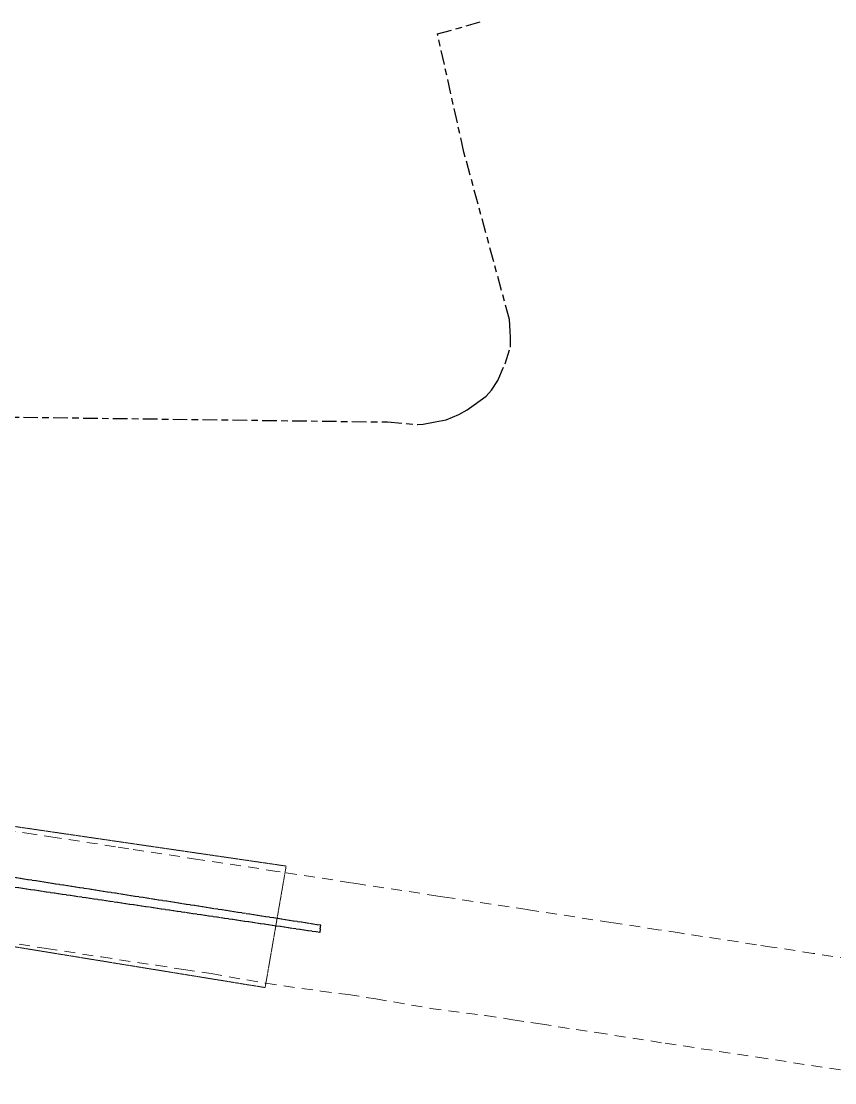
# Model space of a CAD drawing. Header units: metres. Extents: x -1 to 307109, y -2 to 6258593.
# Drawn here: x 306320 to 306543.3, y 6258301.4 to 6258592.9 of the extents above; entities that cross this region are included whole.
import ezdxf

# ---------------------------------------------------------------- set-up
doc = ezdxf.new("R2010")
doc.units = ezdxf.units.M
for name, pattern in [('Cable Exist OH', [1, 1, 0]), ('Cable Exist UG', [8.2, 4, -1.2, 1.8, -1.2]), ('Dash', [5, 3, -2]), ('HIDDEN', [0.375, 0.25, -0.125]), ('HIDDEN2', [0.1875, 0.125, -0.0625])]:
    doc.linetypes.add(name, pattern=pattern)
doc.layers.add('Cadastre Easements_SP_EXT', color=9, linetype='Continuous', lineweight=5)
doc.layers.add('Cadastre Other Property_SP_EXT', color=9, linetype='HIDDEN', lineweight=5)
doc.layers.add('Mains_HV_EXT', color=7, linetype='Continuous')
doc.layers.add('Mains_TR_EXT', color=7, linetype='Continuous')

msp = doc.modelspace()

# ---------------------------------------------------------------- linework, layer by layer
at = {"layer": 'Cadastre Easements_SP_EXT', "linetype": 'Dash'}
for points in [[(306552.74, 6258334.58), (306537.42, 6258336.92), (306526.05, 6258338.66), (306521.82, 6258339.3), (306500.72, 6258342.53), (306494.87, 6258343.42), (306481.89, 6258345.41), (306459.3, 6258348.86), (306458.86, 6258348.93), (306436.26, 6258352.38), (306434.39, 6258352.67), (306413.66, 6258355.84), (306410.47, 6258356.32), (306391.07, 6258359.29), (306390.16, 6258359.43), (306369.84, 6258362.53), (306368.47, 6258362.74), (306349.53, 6258365.64), (306345.87, 6258366.2), (306329.27, 6258368.73), (306323.28, 6258369.65), (306306.71, 6258372.18)], [(306319.38, 6258339.41), (306326.91, 6258338.26), (306341.98, 6258335.93), (306357.04, 6258333.65), (306364.58, 6258332.5), (306372.11, 6258331.35), (306387.13, 6258328.71), (306402.22, 6258326.58), (306409.77, 6258325.59), (306417.3, 6258324.44), (306432.33, 6258321.83), (306447.43, 6258319.84), (306454.97, 6258318.69), (306462.5, 6258317.54), (306477.99, 6258315.17), (306496.82, 6258312.24), (306522.14, 6258308.42), (306568.1, 6258301.39)]]:
    msp.add_lwpolyline(points, dxfattribs=at)
at = {"layer": 'Cadastre Other Property_SP_EXT', "linetype": 'HIDDEN2'}
msp.add_lwpolyline([(306223.62, 6258366.53), (306220.82, 6258354.56), (306386.96, 6258327.53), (306387.07, 6258328.25), (306392.72, 6258360.89), (306305.14, 6258373.66), (306223.62, 6258366.53)], close=True, dxfattribs=at)
at = {"layer": 'Mains_HV_EXT', "linetype": 'Cable Exist UG'}
msp.add_lwpolyline([(306271.38, 6258484.77), (306420.5, 6258482.82), (306428.81, 6258482.16), (306430.32, 6258482.21), (306433.59, 6258482.83), (306436.63, 6258483.44), (306440.14, 6258484.86), (306442.43, 6258486.2), (306444.38, 6258487.54), (306447.67, 6258489.89), (306449.06, 6258491.56), (306450.86, 6258494.19), (306452.84, 6258498.82), (306454.32, 6258503.4), (306454.35, 6258504.53), (306454.31, 6258506.1), (306454.19, 6258507.76), (306454.02, 6258510.99), (306441.52, 6258556.94), (306434.27, 6258589.35), (306446.67, 6258592.85)], dxfattribs=at)
at = {"layer": 'Mains_TR_EXT', "linetype": 'Cable Exist OH'}
for points in [[(306402.09, 6258343.64), (306402.25, 6258344.62), (306168.41, 6258381.06), (305977.93, 6258408.98), (305977.78, 6258407.98)], [(306402.09, 6258343.66), (306401.94, 6258342.66), (306167.87, 6258377.27), (305977.62, 6258406.98), (305977.75, 6258408)]]:
    msp.add_lwpolyline(points, dxfattribs=at)

doc.saveas('drawing.dxf')
